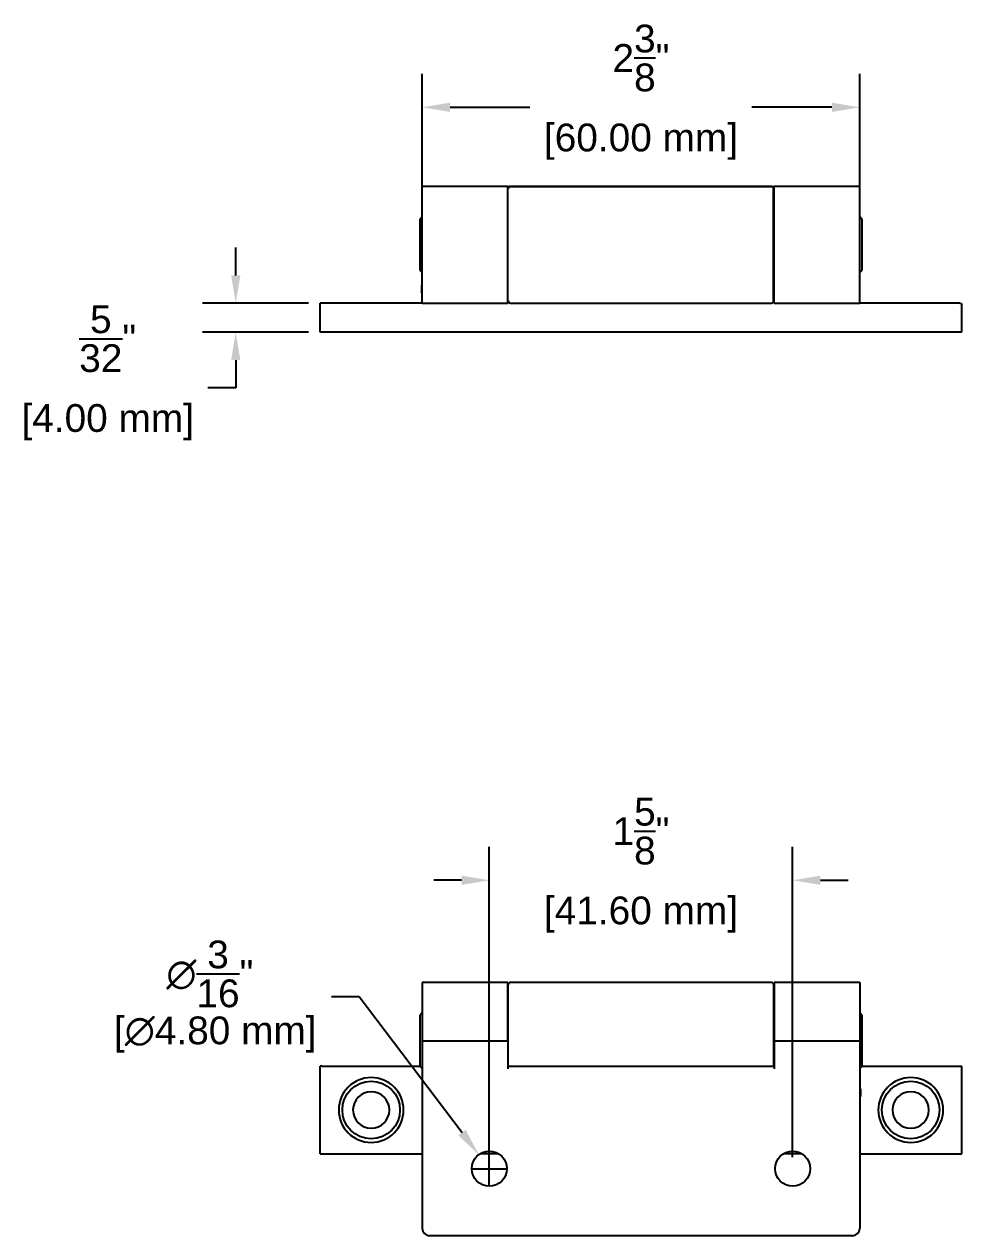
# Model space of a CAD drawing. Header units: inches. Extents: x -1.7 to 16.2, y -1.2 to 15.
# Drawn here: x 3.26 to 8.33, y -1.17 to 5.37 of the extents above; entities that cross this region are included whole.
import ezdxf

# ---------------------------------------------------------------- set-up
doc = ezdxf.new("R2010")
doc.units = ezdxf.units.IN
doc.header["$MEASUREMENT"] = 0
doc.layers.get('Defpoints').update_dxf_attribs({"color": 1})
doc.layers.add('Bracket', color=7, linetype='Continuous')
doc.styles.get("Standard").update_dxf_attribs({"font": 'Arial.ttf'})
doc.dimstyles.new('.1 DIM', dxfattribs={"dimscale": 0, "dimtxt": 0.15, "dimasz": 0.15, "dimexe": 0.18, "dimexo": 0.0625, "dimgap": 0.09, "dimtad": 0, "dimtih": 1, "dimtoh": 1, "dimdec": 5, "dimzin": 0, "dimdsep": 46, "dimlunit": 4, "dimtxsty": 'Standard', "dimcen": 0.09, "dimadec": 0, "dimazin": 0, "dimtfac": 1, "dimtdec": 5, "dimtofl": 0, "dimtmove": 0, "dimatfit": 3, "dimfxl": 1, "dimtolj": 1, "dimtzin": 0, "dimarcsym": 0})

# ---------------------------------------------------------------- blocks, each defined once
blk = doc.blocks.new('*D24')
at = {"layer": 'Defpoints', "color": 0, "lineweight": -2, "transparency": 16777216}
for p, q in [((4.4058, 4.0171), (4.4058, 4.1671)), ((4.7992, 3.8671), (4.2258, 3.8671)), ((4.7992, 3.7096), (4.2258, 3.7096)), ((4.4058, 3.5596), (4.4058, 3.4096)), ((4.4058, 3.4096), (4.2558, 3.4096))]:
    blk.add_line(p, q, dxfattribs=at)
at = {"layer": 'Defpoints', "color": 0, "transparency": 16777216}
for p in [(4.8617, 3.8671), (4.4058, 3.7096), (4.8617, 3.7096)]:
    blk.add_point(p, dxfattribs=at)
for points in [[(4.3808, 4.0171), (4.4308, 4.0171), (4.4058, 3.8671)], [(4.3808, 3.5596), (4.4308, 3.5596), (4.4058, 3.7096)]]:
    blk.add_solid(points, dxfattribs=at)
at = {"layer": 'Defpoints', "color": 0, "transparency": 16777216, "char_height": 0.15, "attachment_point": 5}
for s, insert in [('\\A1;{\\H1x;\\S5/32;}"', (3.7145, 3.675)), ('\\A1;[4.00 mm]', (3.7145, 3.2242))]:
    blk.add_mtext(s, dxfattribs=dict(at, insert=insert))
blk = doc.blocks.new('*D25')
at = {"layer": 'Defpoints', "color": 0, "lineweight": -2, "transparency": 16777216}
for p, q in [((5.4128, 4.2297), (5.4128, 5.1045)), ((7.7751, 4.2297), (7.7751, 5.1045)), ((5.5628, 4.9245), (5.9944, 4.9245)), ((7.6251, 4.9245), (7.1935, 4.9245))]:
    blk.add_line(p, q, dxfattribs=at)
at = {"layer": 'Defpoints', "color": 0, "transparency": 16777216}
for p in [(7.7751, 4.9245), (5.4128, 4.1672), (7.7751, 4.1672)]:
    blk.add_point(p, dxfattribs=at)
for points in [[(5.5628, 4.9495), (5.5628, 4.8995), (5.4128, 4.9245)], [(7.6251, 4.9495), (7.6251, 4.8995), (7.7751, 4.9245)]]:
    blk.add_solid(points, dxfattribs=at)
at = {"layer": 'Defpoints', "color": 0, "transparency": 16777216, "char_height": 0.15, "attachment_point": 5}
for s, insert in [('\\A1;2{\\H1x;\\S3/8;}"', (6.594, 5.1909)), ('\\A1;[60.00 mm]', (6.594, 4.739))]:
    blk.add_mtext(s, dxfattribs=dict(at, insert=insert))
blk = doc.blocks.new('*D26')
at = {"layer": 'Defpoints', "color": 0, "lineweight": -2, "transparency": 16777216}
for p, q in [((5.7751, -0.7443), (5.7751, 0.9306)), ((7.4129, -0.7443), (7.4129, 0.9306)), ((5.6251, 0.7506), (5.4751, 0.7506)), ((7.5629, 0.7506), (7.7129, 0.7506))]:
    blk.add_line(p, q, dxfattribs=at)
at = {"layer": 'Defpoints', "color": 0, "transparency": 16777216}
for p in [(5.7751, 0.7506), (5.7751, -0.8068), (7.4129, -0.8068)]:
    blk.add_point(p, dxfattribs=at)
for points in [[(5.6251, 0.7756), (5.6251, 0.7256), (5.7751, 0.7506)], [(7.5629, 0.7756), (7.5629, 0.7256), (7.4129, 0.7506)]]:
    blk.add_solid(points, dxfattribs=at)
at = {"layer": 'Defpoints', "color": 0, "transparency": 16777216, "char_height": 0.15, "attachment_point": 5}
for s, insert in [('\\A1;1{\\H1x;\\S5/8;}"', (6.594, 1.016)), ('\\A1;[41.60 mm]', (6.594, 0.5652))]:
    blk.add_mtext(s, dxfattribs=dict(at, insert=insert))
blk = doc.blocks.new('*D27')
at = {"layer": 'Defpoints', "color": 0, "lineweight": -2, "transparency": 16777216}
for p, q in [((4.923, 0.1224), (5.073, 0.1224)), ((5.073, 0.1224), (5.6277, -0.6118)), ((5.7751, -0.8968), (5.7751, -0.7168)), ((5.6851, -0.8068), (5.8651, -0.8068))]:
    blk.add_line(p, q, dxfattribs=at)
at = {"layer": 'Defpoints', "color": 0, "transparency": 16777216}
for p in [(5.7181, -0.7314), (5.832, -0.8822)]:
    blk.add_point(p, dxfattribs=at)
blk.add_solid([(5.6476, -0.5967), (5.6078, -0.6268), (5.7181, -0.7314)], dxfattribs=at)
at = {"layer": 'Defpoints', "color": 0, "transparency": 16777216, "insert": (4.2662, 0.1224), "char_height": 0.15, "attachment_point": 5}
blk.add_mtext('\\A1;∅{\\H1x;\\S3/16;}"\\P [∅4.80 mm]', dxfattribs=at)

msp = doc.modelspace()

# ---------------------------------------------------------------- linework, layer by layer
at = {"layer": 'Bracket'}
for p, q in [((5.412849, 4.497026), (5.412849, 4.497028)), ((5.874464, 4.497028), (5.412849, 4.497028)), ((5.412849, 3.867104), (5.412849, 4.497026)), ((5.874464, 4.497026), (5.412849, 4.497026)), ((5.874464, 4.497028), (7.313442, 4.497028)), ((5.874464, 4.497026), (5.874464, 4.497028)), ((5.874464, 3.867104), (5.874464, 4.497026)), ((7.298678, 4.497026), (5.889228, 4.497026)), ((7.310489, 3.878915), (7.310489, 4.485215)), ((7.775056, 4.497028), (7.313442, 4.497028)), ((7.313442, 4.497026), (7.313442, 4.497028)), ((7.313442, 3.867104), (7.313442, 4.497026)), ((7.775056, 4.497026), (7.313442, 4.497026)), ((7.775056, 4.497026), (7.775056, 4.497028)), ((7.775056, 3.867104), (7.775056, 4.497026)), ((5.412849, 4.332459), (5.401038, 4.320648)), ((5.401038, 4.043482), (5.401038, 4.320648)), ((5.412849, 4.365305), (5.412603, 4.365305)), ((5.412849, 4.359488), (5.412603, 4.359488)), ((5.412849, 4.352452), (5.412603, 4.352452)), ((5.412603, 4.347253), (5.412849, 4.347253)), ((5.412603, 4.340522), (5.412849, 4.340522)), ((5.412603, 4.322908), (5.412849, 4.322908)), ((7.775302, 4.365868), (7.775056, 4.365868)), ((7.775302, 4.359615), (7.775056, 4.359615)), ((7.775302, 4.355264), (7.775056, 4.355264)), ((7.775056, 4.353552), (7.775302, 4.353552)), ((7.775302, 4.353263), (7.775056, 4.353263)), ((7.775056, 4.351693), (7.775302, 4.351693)), ((7.775056, 4.347599), (7.775302, 4.347599)), ((7.775056, 4.345734), (7.775302, 4.345734)), ((7.775302, 4.321878), (7.775056, 4.321878)), ((7.786867, 4.320648), (7.775057, 4.332458)), ((7.786867, 4.320648), (7.786867, 4.043482)), ((5.412849, 4.310107), (5.412603, 4.310107)), ((5.412603, 4.309499), (5.412849, 4.309499)), ((5.412849, 4.305798), (5.412603, 4.305798)), ((5.412603, 4.304035), (5.412849, 4.304035)), ((5.412603, 4.29597), (5.412849, 4.29597)), ((5.412603, 4.294162), (5.412849, 4.294162)), ((5.877418, 4.277144), (5.874468, 4.277144)), ((7.313437, 4.277144), (7.310487, 4.277144)), ((7.775302, 4.313636), (7.775056, 4.313636)), ((7.775056, 4.311987), (7.775302, 4.311987)), ((7.775056, 4.310168), (7.775302, 4.310168)), ((7.775302, 4.309021), (7.775056, 4.309021)), ((7.775056, 4.30831), (7.775302, 4.30831)), ((7.775056, 4.302842), (7.775302, 4.302842)), ((7.775302, 4.263006), (7.775056, 4.263006)), ((7.775056, 4.255689), (7.775302, 4.255689)), ((7.775302, 4.253232), (7.775056, 4.253232)), ((5.412849, 4.251908), (5.412603, 4.251908)), ((5.412603, 4.245712), (5.412849, 4.245712)), ((5.412849, 4.24337), (5.412603, 4.24337)), ((5.412603, 4.236099), (5.412849, 4.236099)), ((5.412603, 4.234379), (5.412849, 4.234379)), ((7.775056, 4.245087), (7.775302, 4.245087)), ((7.775056, 4.24325), (7.775302, 4.24325)), ((7.775302, 4.196975), (7.775056, 4.196975)), ((7.775302, 4.195267), (7.775056, 4.195267)), ((7.775056, 4.189588), (7.775302, 4.189588)), ((5.412849, 4.174541), (5.412603, 4.174541)), ((5.412603, 4.168863), (5.412849, 4.168863)), ((5.412603, 4.167155), (5.412849, 4.167155)), ((7.775302, 4.129751), (7.775056, 4.129751)), ((7.775302, 4.12803), (7.775056, 4.12803)), ((5.412603, 4.111332), (5.412849, 4.111332)), ((5.412603, 4.109457), (5.412849, 4.109457)), ((5.412849, 4.10844), (5.412603, 4.10844)), ((5.412603, 4.101124), (5.412849, 4.101124)), ((5.412603, 4.099419), (5.412849, 4.099419)), ((5.412849, 4.062128), (5.412603, 4.062128)), ((5.412849, 4.060309), (5.412603, 4.060309)), ((5.874468, 4.086986), (5.877418, 4.086986)), ((7.310487, 4.086986), (7.313437, 4.086986)), ((7.775056, 4.120759), (7.775302, 4.120759)), ((7.775302, 4.116861), (7.775056, 4.116861)), ((7.775302, 4.115095), (7.775056, 4.115095)), ((7.775056, 4.109849), (7.775302, 4.109849)), ((7.775056, 4.108206), (7.775302, 4.108206)), ((7.775302, 4.069714), (7.775056, 4.069714)), ((7.775302, 4.067907), (7.775056, 4.067907)), ((7.775302, 4.061295), (7.775056, 4.061295)), ((7.775302, 4.059487), (7.775056, 4.059487)), ((7.775056, 4.058079), (7.775302, 4.058079)), ((5.401038, 4.043482), (5.412849, 4.031671)), ((5.412849, 4.053709), (5.412603, 4.053709)), ((5.412849, 4.051889), (5.412603, 4.051889)), ((5.412603, 4.050418), (5.412849, 4.050418)), ((5.412603, 4.048729), (5.412849, 4.048729)), ((5.412603, 4.041999), (5.412849, 4.041999)), ((5.412603, 4.04031), (5.412849, 4.04031)), ((5.412849, 4.022614), (5.412603, 4.022614)), ((5.412849, 4.020694), (5.412603, 4.020694)), ((5.412849, 4.020329), (5.412603, 4.020329)), ((5.412849, 4.015927), (5.412603, 4.015927)), ((5.412603, 4.014308), (5.412849, 4.014308)), ((5.412849, 4.014066), (5.412603, 4.014066)), ((5.412849, 4.013515), (5.412603, 4.013515)), ((5.412603, 4.012591), (5.412849, 4.012591)), ((5.412603, 4.00825), (5.412849, 4.00825)), ((5.412603, 4.007973), (5.412849, 4.007973)), ((5.412603, 4.006389), (5.412849, 4.006389)), ((5.412603, 4.002038), (5.412849, 4.002038)), ((5.412603, 4.001928), (5.412849, 4.001928)), ((5.412603, 4.000132), (5.412849, 4.000132)), ((5.412849, 3.997354), (5.412603, 3.997354)), ((5.412849, 3.995482), (5.412603, 3.995482)), ((5.412849, 3.995138), (5.412603, 3.995138)), ((5.412849, 3.993259), (5.412603, 3.993259)), ((7.775056, 4.049659), (7.775302, 4.049659)), ((7.775056, 4.031671), (7.786867, 4.043482)), ((7.775302, 4.040969), (7.775056, 4.040969)), ((7.775302, 4.022268), (7.775056, 4.022268)), ((7.775302, 4.020354), (7.775056, 4.020354)), ((7.775302, 4.015952), (7.775056, 4.015952)), ((7.775302, 4.014449), (7.775056, 4.014449)), ((7.775302, 4.014091), (7.775056, 4.014091)), ((7.775302, 4.008833), (7.775056, 4.008833)), ((7.775056, 4.008275), (7.775302, 4.008275)), ((7.775056, 4.008135), (7.775302, 4.008135)), ((7.775056, 4.008036), (7.775302, 4.008036)), ((7.775302, 4.007293), (7.775056, 4.007293)), ((7.775056, 4.006287), (7.775302, 4.006287)), ((7.775056, 4.006042), (7.775302, 4.006042)), ((7.775056, 4.001952), (7.775302, 4.001952)), ((7.775056, 4.001799), (7.775302, 4.001799)), ((7.775056, 4.00004), (7.775302, 4.00004)), ((7.775302, 3.997301), (7.775056, 3.997301)), ((7.775302, 3.995401), (7.775056, 3.995401)), ((7.775302, 3.993514), (7.775056, 3.993514)), ((7.775302, 3.993207), (7.775056, 3.993207)), ((5.412849, 3.964822), (5.408912, 3.964822)), ((5.408912, 3.964822), (5.408912, 3.959538)), ((5.408912, 3.959538), (5.408912, 3.92708)), ((5.408912, 3.92449), (5.408912, 3.92708)), ((5.412603, 3.988014), (5.412849, 3.988014)), ((5.412603, 3.982249), (5.412849, 3.982249)), ((5.412603, 3.980458), (5.412849, 3.980458)), ((5.412603, 3.980032), (5.412849, 3.980032)), ((5.412603, 3.978235), (5.412849, 3.978235)), ((7.775056, 3.985991), (7.775302, 3.985991)), ((7.775056, 3.982196), (7.775302, 3.982196)), ((7.775056, 3.979979), (7.775302, 3.979979)), ((4.861668, 3.709628), (4.861668, 3.867109)), ((5.412849, 3.867109), (4.861668, 3.867109)), ((5.408912, 3.92449), (5.412849, 3.92449)), ((5.412849, 3.867104), (5.874464, 3.867104)), ((5.87446, 3.885601), (5.877417, 3.885601)), ((5.877417, 3.87892), (5.877417, 3.878915)), ((5.889228, 3.867104), (7.298678, 3.867104)), ((7.310489, 3.885601), (7.313446, 3.885601)), ((7.313442, 3.867104), (7.775056, 3.867104)), ((8.316395, 3.867109), (7.775056, 3.867109)), ((8.326238, 3.709628), (8.326238, 3.857266)), ((8.326238, 3.709628), (4.861668, 3.709628)), ((5.874464, 0.198802), (5.412849, 0.198802)), ((5.412849, 0.198802), (5.412849, -0.116159)), ((5.874464, -0.116159), (5.874464, 0.198802)), ((7.298678, 0.198802), (5.889228, 0.198802)), ((7.775056, 0.198802), (7.313442, 0.198802)), ((7.313442, 0.198802), (7.313442, -0.116159)), ((7.775056, 0.198802), (7.775056, -0.116159)), ((5.877417, -0.255129), (5.877417, 0.186991)), ((7.310489, 0.186991), (7.310489, -0.255129)), ((5.412849, 0.087859), (5.412603, 0.087859)), ((5.412849, 0.079254), (5.412603, 0.079254)), ((5.412849, 0.075489), (5.412603, 0.075489)), ((5.412603, 0.0745), (5.412849, 0.0745)), ((5.412849, 0.072063), (5.412603, 0.072063)), ((5.412849, 0.070216), (5.412603, 0.070216)), ((5.412603, 0.066486), (5.412849, 0.066486)), ((7.775302, 0.087859), (7.775056, 0.087859)), ((7.775302, 0.079254), (7.775056, 0.079254)), ((7.775302, 0.075817), (7.775056, 0.075817)), ((7.775056, 0.0745), (7.775302, 0.0745)), ((7.775302, 0.072063), (7.775056, 0.072063)), ((7.775302, 0.069991), (7.775056, 0.069991)), ((7.775056, 0.066486), (7.775302, 0.066486)), ((5.412849, 0.034235), (5.401038, 0.022424)), ((5.401038, -0.116159), (5.401038, 0.022424)), ((5.412603, 0.062771), (5.412849, 0.062771)), ((5.412603, 0.059337), (5.412849, 0.059337)), ((5.412603, 0.04806), (5.412849, 0.04806)), ((5.412849, 0.047587), (5.412603, 0.047587)), ((5.412849, 0.040522), (5.412603, 0.040522)), ((5.412603, 0.036528), (5.412849, 0.036528)), ((5.412603, 0.035964), (5.412849, 0.035964)), ((5.412849, 0.035691), (5.412603, 0.035691)), ((5.412849, 0.033777), (5.412603, 0.033777)), ((5.412603, 0.02957), (5.412849, 0.02957)), ((5.412603, 0.02278), (5.412849, 0.02278)), ((7.775056, 0.06262), (7.775302, 0.06262)), ((7.775056, 0.059337), (7.775302, 0.059337)), ((7.775056, 0.048362), (7.775302, 0.048362)), ((7.775302, 0.047285), (7.775056, 0.047285)), ((7.775302, 0.041143), (7.775056, 0.041143)), ((7.775056, 0.036227), (7.775302, 0.036227)), ((7.775056, 0.03496), (7.775302, 0.03496)), ((7.775302, 0.034755), (7.775056, 0.034755)), ((7.786867, 0.022424), (7.775056, 0.034235)), ((7.775056, 0.028549), (7.775302, 0.028549)), ((7.775302, 0.034078), (7.775213, 0.034078)), ((7.786867, 0.022424), (7.786867, -0.116159)), ((5.412849, -0.002884), (5.412603, -0.002884)), ((5.412603, -0.008677), (5.412849, -0.008677)), ((5.412849, -0.013829), (5.412603, -0.013829)), ((5.412603, -0.022932), (5.412849, -0.022932)), ((5.412849, -0.025633), (5.412603, -0.025633)), ((5.412603, -0.034282), (5.412849, -0.034282)), ((5.877418, -0.02108), (5.874468, -0.02108)), ((7.313437, -0.02108), (7.310487, -0.02108)), ((7.775302, -0.002292), (7.775056, -0.002292)), ((7.775056, -0.011479), (7.775302, -0.011479)), ((7.775302, -0.013672), (7.775056, -0.013672)), ((7.775056, -0.022398), (7.775302, -0.022398)), ((7.775302, -0.024311), (7.775056, -0.024311)), ((5.401038, -0.254742), (5.401038, -0.116159)), ((5.412849, -0.116159), (5.874464, -0.116159)), ((5.412849, -0.116159), (5.412849, -1.129639)), ((5.874464, -0.116159), (5.874464, -0.266947)), ((7.313442, -0.116159), (7.313442, -0.266947)), ((7.313442, -0.116159), (7.775056, -0.116159)), ((7.775056, -0.116159), (7.775056, -1.129639)), ((7.786867, -0.116159), (7.786867, -0.254742)), ((4.861668, -0.311187), (4.861668, -0.253597)), ((4.87151, -0.253597), (4.861668, -0.253597)), ((4.87151, -0.253597), (5.401033, -0.253597)), ((5.401038, -0.254742), (5.412849, -0.266553)), ((5.877417, -0.253597), (5.87446, -0.253597)), ((7.313442, -0.255136), (5.874464, -0.255136)), ((5.874468, -0.211238), (5.877418, -0.211238)), ((7.310487, -0.211238), (7.313437, -0.211238)), ((7.313446, -0.253597), (7.310489, -0.253597)), ((7.775056, -0.266553), (7.786867, -0.254742)), ((7.786872, -0.253597), (8.326238, -0.253597)), ((8.326238, -0.726136), (8.326238, -0.253597)), ((4.861668, -0.726136), (4.861668, -0.311187)), ((5.412603, -0.272831), (5.412849, -0.272831)), ((5.412849, -0.293076), (5.412603, -0.293076)), ((5.412603, -0.305845), (5.412849, -0.305845)), ((5.412603, -0.310034), (5.412849, -0.310034)), ((7.775056, -0.272831), (7.775302, -0.272831)), ((7.775302, -0.297339), (7.775056, -0.297339)), ((7.775056, -0.305971), (7.775302, -0.305971)), ((7.775056, -0.310154), (7.775302, -0.310154)), ((7.778993, -0.375819), (7.775056, -0.375819)), ((7.778993, -0.375819), (7.778993, -0.38044)), ((7.778993, -0.38044), (7.778993, -0.414457)), ((7.775056, -0.41771), (7.778993, -0.41771)), ((7.778993, -0.414457), (7.778993, -0.41771)), ((4.861668, -0.726136), (4.87151, -0.726136)), ((4.87151, -0.726136), (5.412846, -0.726136)), ((5.824193, -0.726136), (5.725972, -0.726136)), ((7.461933, -0.726136), (7.363713, -0.726136)), ((7.775059, -0.726136), (8.326238, -0.726136)), ((7.735686, -1.169009), (5.45222, -1.169009))]:
    msp.add_line(p, q, dxfattribs=at)
at = {"layer": 'Bracket', "extrusion": (0, 0, -1)}
for centre, radius in [((-5.137259, -0.489871), 0.175197), ((-8.050647, -0.489871), 0.175197), ((-5.137259, -0.489871), 0.098425), ((-8.050647, -0.489871), 0.098425)]:
    msp.add_circle(centre, radius, dxfattribs=at)
at = {"layer": 'Bracket'}
for centre, radius in [((5.137259, -0.489871), 0.155512), ((8.050647, -0.489871), 0.155512), ((5.775054, -0.806804), 0.094445), ((7.412851, -0.806804), 0.094445)]:
    msp.add_circle(centre, radius, dxfattribs=at)
for centre, radius, start, end in [((5.889228, 4.485215), 0.011811, 90, 180), ((7.298678, 4.485215), 0.011811, 0, 90), ((5.889228, 3.87892), 0.011811, 179.9990878, 270), ((7.298678, 3.87892), 0.011811, 270, 0.0009122), ((5.889228, 0.186991), 0.011811, 90, 180), ((7.298678, 0.186991), 0.011811, 0, 90), ((5.45222, -1.129639), 0.03937, 180, 270), ((7.735686, -1.129639), 0.03937, 270, 0)]:
    msp.add_arc(centre, radius, start, end, dxfattribs=at)
at = {"layer": 'Bracket', "extrusion": (0, 0, -1)}
msp.add_arc((-8.316395, 3.857266), 0.009843, 89.9993411, 180, dxfattribs=at)

# ---------------------------------------------------------------- dimensions: what is measured, and where the dimension line sits
at = {"layer": 'Defpoints'}
for base, p1, p2, picture, middle in [((7.775056, 4.924465), (5.412849, 4.167155), (7.775056, 4.167155), '*D25', (6.593953, 4.924465)), ((5.775054, 0.750625), (7.412851, -0.806804), (5.775054, -0.806804), '*D26', (6.593953, 0.750625))]:
    dim = msp.add_linear_dim(base=base, p1=p1, p2=p2, dimstyle='.1 DIM', override={"dimscale": 1, "dimpost": '\\X'}, dxfattribs=at)
    dim.commit()
    dim.dimension.update_dxf_attribs({"geometry": picture, "text_midpoint": middle})
dim = msp.add_linear_dim(base=(4.405776, 3.709628), p1=(4.861668, 3.867109), p2=(4.861668, 3.709628), angle=90, dimstyle='.1 DIM', override={"dimscale": 1, "dimpost": '\\X'}, dxfattribs=at)
dim.commit()
dim.dimension.update_dxf_attribs({"geometry": '*D24', "text_midpoint": (3.714548, 3.409628)})
dim = msp.add_diameter_dim_2p(p1=(5.831987, -0.882159), p2=(5.718122, -0.731449), dimstyle='.1 DIM', override={"dimscale": 1, "dimpost": '\\X'}, dxfattribs=at)
dim.commit()
dim.dimension.update_dxf_attribs({"geometry": '*D27', "text_midpoint": (4.266193, 0.122365), "dimtype": 163})

doc.saveas('drawing.dxf')
